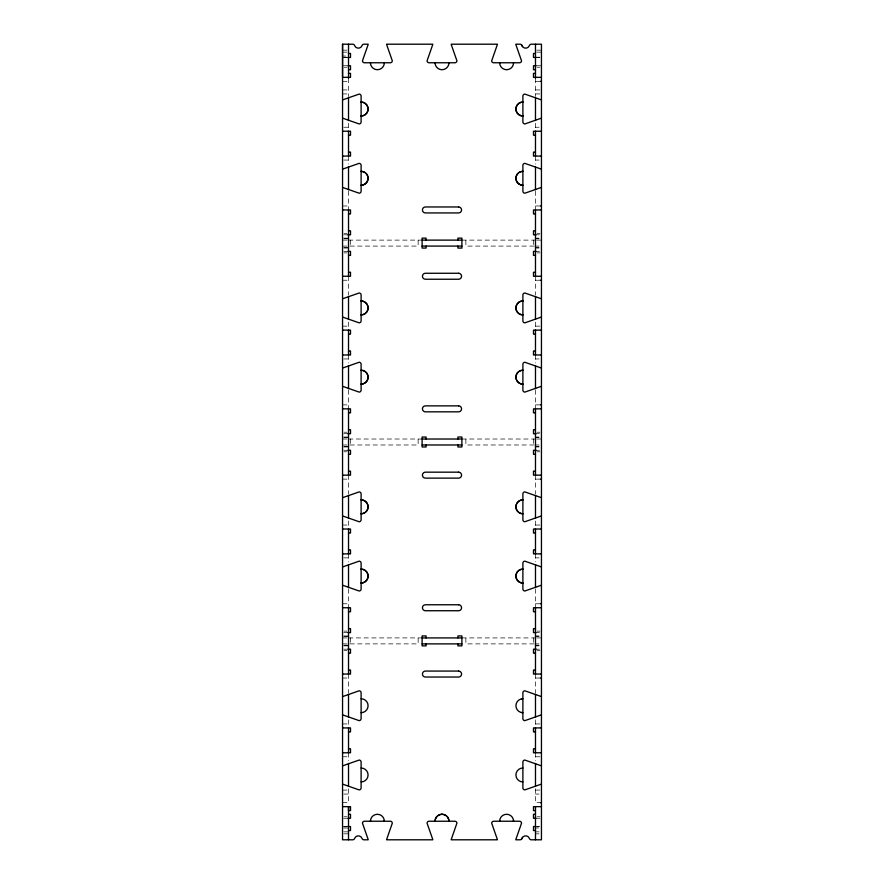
<?xml version="1.0" encoding="UTF-8"?>
<svg xmlns="http://www.w3.org/2000/svg" width="884" height="884" viewBox="0 0 884 884"><rect width="100%" height="100%" fill="white"/><g stroke="black" fill="none" stroke-linecap="round" stroke-linejoin="round"><path stroke-width="0.66" stroke-dasharray="4.42 3.31" d="M343.544 828.01L348.517 828.032M535.483 828.032L538.466 827.954M342.55 50.167L347.324 50.167M536.676 50.167L541.45 50.167M342.55 52.156L347.324 52.156M536.676 52.156L541.45 52.156M342.55 57.217L348.517 57.217M535.483 57.217L541.45 57.217M343.666 57.46L347.401 57.46M536.676 57.46L539.461 57.46M342.55 65.748L347.324 65.748M536.599 65.748L541.45 65.748M344.042 67.239L347.025 67.239M536.975 67.239L539.958 67.239M342.55 81.328L348.517 81.328M535.483 81.328L541.45 81.328M342.55 89.947L348.517 89.947M535.483 89.947L541.45 89.947M342.55 93.925L348.517 93.925M535.483 93.925L541.45 93.925M343.743 127.241L348.517 127.241M535.483 127.241L539.063 127.241M343.743 160.059L348.517 160.059M535.483 160.059L539.063 160.059M342.55 205.972L348.517 205.972M535.483 205.972L541.45 205.972M344.042 233.321L347.025 233.321M536.975 233.321L539.958 233.321M343.743 234.812L348.517 234.812M536.676 234.812L539.461 234.812M343.743 238.127L348.517 238.127M535.483 238.127L539.063 238.127M343.743 238.79L348.517 238.79M535.483 238.79L539.063 238.79M342.55 240.117L347.324 240.117M348.517 240.117L422.11 240.117M461.89 240.117L535.483 240.117M536.676 240.117L541.45 240.117M342.55 246.083L348.517 246.083M349.887 246.083L418.132 246.083L418.132 240.117M534.113 246.083L465.868 246.083L465.868 240.117M535.483 246.083L539.063 246.083M343.743 247.41L348.517 247.41M535.483 247.41L539.063 247.41M343.743 248.072L348.517 248.072M535.483 248.072L539.063 248.072M343.743 251.387L347.324 251.387M535.483 251.387L539.461 251.387M344.042 252.879L347.025 252.879M536.975 252.879L539.958 252.879M342.55 280.228L348.517 280.228M535.483 280.228L541.45 280.228M342.55 326.141L348.517 326.141M535.483 326.141L541.45 326.141M343.743 358.959L348.517 358.959M535.483 358.959L539.063 358.959M342.55 404.872L348.517 404.872M535.483 404.872L541.45 404.872M344.042 432.221L347.025 432.221M536.975 432.221L539.958 432.221M343.743 433.712L348.517 433.712M536.676 433.712L539.461 433.712M343.743 437.027L348.517 437.027M535.483 437.027L539.063 437.027M343.743 437.691L348.517 437.691M535.483 437.691L539.063 437.691M342.55 439.017L347.324 439.017M348.517 439.017L422.11 439.017M461.89 439.017L535.483 439.017M536.676 439.017L541.45 439.017M342.55 444.983L348.517 444.983M349.887 444.983L418.132 444.983L418.132 439.017M534.113 444.983L465.868 444.983L465.868 439.017M535.483 444.983L539.063 444.983M343.743 446.309L348.517 446.309M535.483 446.309L539.063 446.309M343.743 446.972L348.517 446.972M535.483 446.972L539.063 446.972M343.743 450.287L347.324 450.287M535.483 450.287L539.461 450.287M344.042 451.779L347.025 451.779M536.975 451.779L539.958 451.779M342.55 479.128L348.517 479.128M535.483 479.128L541.45 479.128M342.55 525.041L348.517 525.041M535.483 525.041L541.45 525.041M343.743 557.859L348.517 557.859M535.483 557.859L539.063 557.859M342.55 603.772L348.517 603.772M535.483 603.772L541.45 603.772M344.042 631.121L347.025 631.121M536.975 631.121L539.958 631.121M343.743 632.612L348.517 632.612M536.676 632.612L539.461 632.612M343.743 635.928L348.517 635.928M535.483 635.928L539.063 635.928M343.743 636.591L348.517 636.591M535.483 636.591L539.063 636.591M342.55 637.916L347.324 637.916M348.517 637.916L422.11 637.916M461.89 637.916L535.483 637.916M536.676 637.916L541.45 637.916M342.55 643.884L348.517 643.884M349.887 643.884L418.132 643.884L418.132 637.916M534.113 643.884L465.868 643.884L465.868 637.916M535.483 643.884L539.063 643.884M343.743 645.209L348.517 645.209M535.483 645.209L539.063 645.209M343.743 645.872L348.517 645.872M535.483 645.872L539.063 645.872M343.743 649.188L347.324 649.188M535.483 649.188L539.461 649.188M344.042 650.679L347.025 650.679M536.975 650.679L539.958 650.679M342.55 678.028L348.517 678.028M535.483 678.028L541.45 678.028M342.55 723.941L348.517 723.941M535.483 723.941L541.45 723.941M342.55 756.759L348.517 756.759M535.483 756.759L541.45 756.759M342.55 790.075L348.517 790.075M535.483 790.075L541.45 790.075M343.743 794.053L348.517 794.053M535.483 794.053L539.063 794.053M342.55 802.672L348.517 802.672L348.517 787.412M541.45 802.672L535.483 802.672L535.483 787.412M344.042 816.761L347.025 816.761M536.975 816.761L539.958 816.761M343.544 818.252L347.324 818.252M536.599 818.252L539.958 818.252M343.666 826.54L347.401 826.54M536.809 826.54L539.461 826.54M343.544 826.783L347.025 826.783M536.975 826.783L539.207 826.783M343.743 831.844L348.517 831.844M535.483 831.844L539.063 831.844M343.743 833.833L348.517 833.833M535.483 833.833L539.063 833.833M342.55 55.968L345.534 56.046M535.483 78.345L535.483 96.588M535.483 123.241L535.483 129.893M535.483 156.081L535.483 164.115M535.483 191.121L535.483 209.95M535.483 276.25L535.483 295.079M535.483 322.085L535.483 330.119M535.483 354.981L535.483 363.015M535.483 390.021L535.483 408.85M535.483 475.15L535.483 493.979M535.483 520.985L535.483 529.019M535.483 553.881L535.483 561.915M535.483 588.921L535.483 607.75M535.483 674.05L535.483 692.879M535.483 719.885L535.483 727.919M535.483 752.781L535.483 760.759M533.494 240.117L533.494 246.083M533.494 439.017L533.494 444.983M533.494 637.916L533.494 643.884M350.506 240.117L350.506 246.083M350.506 439.017L350.506 444.983M350.506 637.916L350.506 643.884M348.517 78.345L348.517 96.588M348.517 123.241L348.517 129.893M348.517 156.081L348.517 164.115M348.517 191.121L348.517 209.95M348.517 276.25L348.517 295.079M348.517 322.085L348.517 330.119M348.517 354.981L348.517 363.015M348.517 390.021L348.517 408.85M348.517 475.15L348.517 493.979M348.517 520.985L348.517 529.019M348.517 553.881L348.517 561.915M348.517 588.921L348.517 607.75M348.517 674.05L348.517 692.879M348.517 719.885L348.517 727.919M348.517 752.781L348.517 760.759"/><path stroke-width="1.33" d="M342.55 44.2L342.55 839.8L352.716 839.8A1.989 1.989 0 0 0 354.583 838.474A3.978 3.978 0 0 1 362.086 838.474A1.989 1.989 0 0 0 363.965 839.8L368.153 839.8A1.989 1.989 0 0 0 368.076 839.236L362.473 823.225A1.989 1.989 0 0 1 364.462 821.236L390.319 821.236A1.989 1.989 0 0 1 392.308 823.225L386.706 839.236A1.989 1.989 0 0 0 386.617 839.8L432.762 839.8A1.989 1.989 0 0 0 432.685 839.236L427.082 823.225A1.989 1.989 0 0 1 429.072 821.236L454.928 821.236A1.989 1.989 0 0 1 456.918 823.225L451.315 839.236A1.989 1.989 0 0 0 451.227 839.8L497.372 839.8A1.989 1.989 0 0 0 497.294 839.236L491.692 823.225A1.989 1.989 0 0 1 493.681 821.236L519.538 821.236A1.989 1.989 0 0 1 521.527 823.225L515.924 839.236A1.989 1.989 0 0 0 515.836 839.8L520.035 839.8A1.989 1.989 0 0 0 521.914 838.474A3.978 3.978 0 0 1 529.417 838.474A1.989 1.989 0 0 0 531.284 839.8L541.45 839.8L541.45 44.2L531.284 44.2A1.989 1.989 0 0 0 529.417 45.526A3.978 3.978 0 0 1 521.914 45.526A1.989 1.989 0 0 0 520.035 44.2L515.836 44.2A1.989 1.989 0 0 0 515.924 44.764L521.527 60.775A1.989 1.989 0 0 1 519.538 62.764L493.681 62.764A1.989 1.989 0 0 1 491.692 60.775L497.294 44.764A1.989 1.989 0 0 0 497.372 44.2L451.227 44.2A1.989 1.989 0 0 0 451.315 44.764L456.918 60.775A1.989 1.989 0 0 1 454.928 62.764L429.072 62.764A1.989 1.989 0 0 1 427.082 60.775L432.685 44.764A1.989 1.989 0 0 0 432.762 44.2L386.617 44.2A1.989 1.989 0 0 0 386.706 44.764L392.308 60.775A1.989 1.989 0 0 1 390.319 62.764L364.462 62.764A1.989 1.989 0 0 1 362.473 60.775L368.076 44.764A1.989 1.989 0 0 0 368.153 44.2L363.965 44.2A1.989 1.989 0 0 0 362.086 45.526A3.978 3.978 0 0 1 354.583 45.526A1.989 1.989 0 0 0 352.716 44.2L342.55 44.2L342.55 77.35L350.506 77.35L350.506 73.372L348.517 73.372M348.517 810.794L348.517 806.65L348.517 839.8M521.626 839.004L522.477 837.424M348.517 53.482L350.506 53.482L350.506 57.46L347.854 57.46M535.483 53.482L533.494 53.482L533.494 57.46L536.146 57.46M347.854 65.748L350.506 65.748L350.506 69.725L348.517 69.725M536.146 65.748L533.494 65.748L533.494 69.725L535.483 69.725M535.483 73.372L533.494 73.372L533.494 77.35L541.45 77.35M540.456 81.328L541.45 81.328M342.55 131.219L350.506 131.219L350.506 135.197L348.517 135.197M541.45 131.219L533.494 131.219L533.494 135.197L535.483 135.197M348.517 152.103L350.506 152.103L350.506 156.081L342.55 156.081M535.483 152.103L533.494 152.103L533.494 156.081L541.45 156.081M540.456 205.972L541.45 205.972M342.55 209.95L350.506 209.95L350.506 213.928L348.517 213.928M541.45 209.95L533.494 209.95L533.494 213.928L535.483 213.928M348.517 230.834L350.506 230.834L350.506 234.812L347.854 234.812M535.483 230.834L533.494 230.834L533.494 234.812L536.146 234.812M422.11 240.117L461.89 240.117M422.11 246.083L461.89 246.083M347.854 251.387L350.506 251.387L350.506 255.365L348.517 255.365M536.146 251.387L533.494 251.387L533.494 255.365L535.483 255.365M348.517 272.272L350.506 272.272L350.506 276.25L342.55 276.25M535.483 272.272L533.494 272.272L533.494 276.25L541.45 276.25M540.456 280.228L541.45 280.228M342.55 330.119L350.506 330.119L350.506 334.097L348.517 334.097M541.45 330.119L533.494 330.119L533.494 334.097L535.483 334.097M348.517 351.003L350.506 351.003L350.506 354.981L342.55 354.981M535.483 351.003L533.494 351.003L533.494 354.981L541.45 354.981M540.456 404.872L541.45 404.872M342.55 408.85L350.506 408.85L350.506 412.828L348.517 412.828M541.45 408.85L533.494 408.85L533.494 412.828L535.483 412.828M348.517 429.734L350.506 429.734L350.506 433.712L347.854 433.712M535.483 429.734L533.494 429.734L533.494 433.712L536.146 433.712M422.11 439.017L461.89 439.017M422.11 444.983L461.89 444.983M347.854 450.287L350.506 450.287L350.506 454.266L348.517 454.266M536.146 450.287L533.494 450.287L533.494 454.266L535.483 454.266M348.517 471.172L350.506 471.172L350.506 475.15L342.55 475.15M535.483 471.172L533.494 471.172L533.494 475.15L541.45 475.15M540.456 479.128L541.45 479.128M342.55 529.019L350.506 529.019L350.506 532.997L348.517 532.997M541.45 529.019L533.494 529.019L533.494 532.997L535.483 532.997M348.517 549.903L350.506 549.903L350.506 553.881L342.55 553.881M535.483 549.903L533.494 549.903L533.494 553.881L541.45 553.881M540.456 603.772L541.45 603.772M342.55 607.75L350.506 607.75L350.506 611.728L348.517 611.728M541.45 607.75L533.494 607.75L533.494 611.728L535.483 611.728M348.517 628.635L350.506 628.635L350.506 632.612L347.854 632.612M535.483 628.635L533.494 628.635L533.494 632.612L536.146 632.612M422.11 637.916L461.89 637.916M422.11 643.884L461.89 643.884M347.854 649.188L350.506 649.188L350.506 653.166L348.517 653.166M536.146 649.188L533.494 649.188L533.494 653.166L535.483 653.166M348.517 670.072L350.506 670.072L350.506 674.05L342.55 674.05M535.483 670.072L533.494 670.072L533.494 674.05L541.45 674.05M540.456 678.028L541.45 678.028M342.55 727.919L350.506 727.919L350.506 731.897L348.517 731.897M541.45 727.919L533.494 727.919L533.494 731.897L535.483 731.897M348.517 748.803L350.506 748.803L350.506 752.781L342.55 752.781M535.483 748.803L533.494 748.803L533.494 752.781L541.45 752.781M540.456 802.672L541.45 802.672M342.55 806.65L350.506 806.65L350.506 810.628L348.517 810.628M541.45 806.65L533.494 806.65L533.494 810.628L535.483 810.628M348.517 814.274L350.506 814.274L350.506 818.252L347.854 818.252M535.483 814.274L533.494 814.274L533.494 818.252L536.146 818.252M347.854 826.54L350.506 826.54L350.506 830.518L348.517 830.518M536.146 826.54L533.494 826.54L533.494 830.518L535.483 830.518M521.626 44.996L522.477 46.576M535.483 44.2L535.483 78.345M535.483 97.925L535.483 120.578M535.483 131.219L535.483 156.081M535.483 166.811L535.483 189.773M535.483 209.95L535.483 276.25M535.483 296.427L535.483 319.389M535.483 330.119L535.483 354.981M535.483 365.711L535.483 388.673M535.483 408.85L535.483 475.15M535.483 495.327L535.483 518.289M535.483 529.019L535.483 553.881M535.483 564.611L535.483 587.573M535.483 607.75L535.483 674.05M535.483 694.227L535.483 717.189M535.483 727.919L535.483 752.781M535.483 763.422L535.483 786.075M535.483 806.65L535.483 839.8M457.912 240.117L457.912 238.127L461.89 238.127L461.89 248.072L457.912 248.072L457.912 246.083M457.912 439.017L457.912 437.027L461.89 437.027L461.89 446.972L457.912 446.972L457.912 444.983M457.912 637.916L457.912 635.928L461.89 635.928L461.89 645.872L457.912 645.872L457.912 643.884M426.088 240.117L426.088 238.127L422.11 238.127L422.11 248.072L426.088 248.072L426.088 246.083M426.088 439.017L426.088 437.027L422.11 437.027L422.11 446.972L426.088 446.972L426.088 444.983M426.088 637.916L426.088 635.928L422.11 635.928L422.11 645.872L426.088 645.872L426.088 643.884M348.517 44.2L348.517 78.345M348.517 97.925L348.517 120.578M348.517 131.219L348.517 156.081M348.517 166.811L348.517 189.773M348.517 209.95L348.517 276.25M348.517 296.427L348.517 319.389M348.517 330.119L348.517 354.981M348.517 365.711L348.517 388.673M348.517 408.85L348.517 475.15M348.517 495.327L348.517 518.289M348.517 529.019L348.517 553.881M348.517 564.611L348.517 587.573M348.517 607.75L348.517 674.05M348.517 694.227L348.517 717.189M348.517 727.919L348.517 752.781M348.517 763.422L348.517 786.075M541.45 386.407A1.989 1.989 0 0 0 540.886 386.496L524.875 392.098A1.989 1.989 0 0 1 522.886 390.109L522.886 364.252A1.989 1.989 0 0 1 524.875 362.263L540.886 367.866A1.989 1.989 0 0 0 541.45 367.943M541.45 317.157A1.989 1.989 0 0 0 540.886 317.234L524.875 322.837A1.989 1.989 0 0 1 522.886 320.848L522.886 294.991A1.989 1.989 0 0 1 524.875 293.002L540.886 298.604A1.989 1.989 0 0 0 541.45 298.693M541.45 187.507A1.989 1.989 0 0 0 540.886 187.596L524.875 193.198A1.989 1.989 0 0 1 522.886 191.209L522.886 165.352A1.989 1.989 0 0 1 524.875 163.363L540.886 168.966A1.989 1.989 0 0 0 541.45 169.043M541.45 118.257A1.989 1.989 0 0 0 540.886 118.334L524.875 123.937A1.989 1.989 0 0 1 522.886 121.948L522.886 96.091A1.989 1.989 0 0 1 524.875 94.102L540.886 99.704A1.989 1.989 0 0 0 541.45 99.793M384.352 62.764A6.962 6.962 0 0 1 377.391 69.725A6.962 6.962 0 0 1 370.429 62.764M448.928 63.394A6.962 6.962 0 0 0 448.962 62.764A6.962 6.962 0 0 1 442 69.725A6.962 6.962 0 0 1 435.038 62.764A6.962 6.962 0 0 0 435.072 63.394M513.571 62.764A6.962 6.962 0 0 1 506.609 69.725A6.962 6.962 0 0 1 499.648 62.764M541.45 585.307A1.989 1.989 0 0 0 540.886 585.396L524.875 590.998A1.989 1.989 0 0 1 522.886 589.009L522.886 563.152A1.989 1.989 0 0 1 524.875 561.163L540.886 566.766A1.989 1.989 0 0 0 541.45 566.843M541.45 516.057A1.989 1.989 0 0 0 540.886 516.134L524.875 521.737A1.989 1.989 0 0 1 522.886 519.748L522.886 493.891A1.989 1.989 0 0 1 524.875 491.902L540.886 497.504A1.989 1.989 0 0 0 541.45 497.593M541.45 784.207A1.989 1.989 0 0 0 540.886 784.296L524.875 789.898A1.989 1.989 0 0 1 522.886 787.909L522.886 762.052A1.989 1.989 0 0 1 524.875 760.063L540.886 765.666A1.989 1.989 0 0 0 541.45 765.743M522.886 781.942A6.962 6.962 0 0 1 515.924 774.981A6.962 6.962 0 0 1 522.886 768.019M541.45 714.957A1.989 1.989 0 0 0 540.886 715.034L524.875 720.637A1.989 1.989 0 0 1 522.886 718.648L522.886 692.791A1.989 1.989 0 0 1 524.875 690.802L540.886 696.404A1.989 1.989 0 0 0 541.45 696.493M521.527 712.548A6.962 6.962 0 0 0 522.886 712.681A6.962 6.962 0 0 1 515.924 705.719A6.962 6.962 0 0 1 522.886 698.758A6.962 6.962 0 0 0 521.527 698.901M370.462 820.606A6.962 6.962 0 0 0 370.429 821.236A6.962 6.962 0 0 1 377.391 814.274A6.962 6.962 0 0 1 384.352 821.236A6.962 6.962 0 0 0 384.319 820.606M499.681 820.606A6.962 6.962 0 0 0 499.648 821.236A6.962 6.962 0 0 1 506.609 814.274A6.962 6.962 0 0 1 513.571 821.236A6.962 6.962 0 0 0 513.538 820.606M342.55 187.507A1.989 1.989 0 0 1 343.114 187.596L359.125 193.198A1.989 1.989 0 0 0 361.114 191.209L361.114 165.352A1.989 1.989 0 0 0 359.125 163.363L343.114 168.966A1.989 1.989 0 0 1 342.55 169.043M342.55 118.257A1.989 1.989 0 0 1 343.114 118.334L359.125 123.937A1.989 1.989 0 0 0 361.114 121.948L361.114 96.091A1.989 1.989 0 0 0 359.125 94.102L343.114 99.704A1.989 1.989 0 0 1 342.55 99.793M342.55 386.407A1.989 1.989 0 0 1 343.114 386.496L359.125 392.098A1.989 1.989 0 0 0 361.114 390.109L361.114 364.252A1.989 1.989 0 0 0 359.125 362.263L343.114 367.866A1.989 1.989 0 0 1 342.55 367.943M342.55 317.157A1.989 1.989 0 0 1 343.114 317.234L359.125 322.837A1.989 1.989 0 0 0 361.114 320.848L361.114 294.991A1.989 1.989 0 0 0 359.125 293.002L343.114 298.604A1.989 1.989 0 0 1 342.55 298.693M342.55 585.307A1.989 1.989 0 0 1 343.114 585.396L359.125 590.998A1.989 1.989 0 0 0 361.114 589.009L361.114 563.152A1.989 1.989 0 0 0 359.125 561.163L343.114 566.766A1.989 1.989 0 0 1 342.55 566.843M342.55 516.057A1.989 1.989 0 0 1 343.114 516.134L359.125 521.737A1.989 1.989 0 0 0 361.114 519.748L361.114 493.891A1.989 1.989 0 0 0 359.125 491.902L343.114 497.504A1.989 1.989 0 0 1 342.55 497.593M342.55 784.207A1.989 1.989 0 0 1 343.114 784.296L359.125 789.898A1.989 1.989 0 0 0 361.114 787.909L361.114 762.052A1.989 1.989 0 0 0 359.125 760.063L343.114 765.666A1.989 1.989 0 0 1 342.55 765.743M361.114 768.019A6.962 6.962 0 0 1 368.076 774.981A6.962 6.962 0 0 1 361.114 781.942M342.55 714.957A1.989 1.989 0 0 1 343.114 715.034L359.125 720.637A1.989 1.989 0 0 0 361.114 718.648L361.114 692.791A1.989 1.989 0 0 0 359.125 690.802L343.114 696.404A1.989 1.989 0 0 1 342.55 696.493M361.114 698.758A6.962 6.962 0 0 1 368.076 705.719A6.962 6.962 0 0 1 361.114 712.681M458.575 206.966L425.425 206.966A2.984 2.984 0 0 0 422.442 209.95A2.984 2.984 0 0 0 425.425 212.933L458.575 212.933A2.984 2.984 0 0 0 461.558 209.95A2.984 2.984 0 0 0 458.575 206.966M458.575 273.267L425.425 273.267A2.984 2.984 0 0 0 422.442 276.25A2.984 2.984 0 0 0 425.425 279.233L458.575 279.233A2.984 2.984 0 0 0 461.558 276.25A2.984 2.984 0 0 0 458.575 273.267M458.575 405.867L425.425 405.867A2.984 2.984 0 0 0 422.442 408.85A2.984 2.984 0 0 0 425.425 411.833L458.575 411.833A2.984 2.984 0 0 0 461.558 408.85A2.984 2.984 0 0 0 458.575 405.867M458.575 472.166L425.425 472.166A2.984 2.984 0 0 0 422.442 475.15A2.984 2.984 0 0 0 425.425 478.133L458.575 478.133A2.984 2.984 0 0 0 461.558 475.15A2.984 2.984 0 0 0 458.575 472.166M458.575 604.766L425.425 604.766A2.984 2.984 0 0 0 422.442 607.75A2.984 2.984 0 0 0 425.425 610.734L458.575 610.734A2.984 2.984 0 0 0 461.558 607.75A2.984 2.984 0 0 0 458.575 604.766M458.575 671.066L425.425 671.066A2.984 2.984 0 0 0 422.442 674.05A2.984 2.984 0 0 0 425.425 677.034L458.575 677.034A2.984 2.984 0 0 0 461.558 674.05A2.984 2.984 0 0 0 458.575 671.066M515.924 377.181A6.962 6.962 0 0 0 522.886 384.142A6.962 6.962 0 0 1 515.924 377.181A6.962 6.962 0 0 1 522.886 370.219A6.962 6.962 0 0 0 515.924 377.181M515.924 307.919A6.962 6.962 0 0 0 522.886 314.881A6.962 6.962 0 0 1 515.924 307.919A6.962 6.962 0 0 1 522.886 300.958A6.962 6.962 0 0 0 515.924 307.919M515.924 178.281A6.962 6.962 0 0 0 522.886 185.242A6.962 6.962 0 0 1 515.924 178.281A6.962 6.962 0 0 1 522.886 171.319A6.962 6.962 0 0 0 515.924 178.281M515.924 109.019A6.962 6.962 0 0 0 522.886 115.981A6.962 6.962 0 0 1 515.924 109.019A6.962 6.962 0 0 1 522.886 102.058A6.962 6.962 0 0 0 515.924 109.019M515.924 576.081A6.962 6.962 0 0 0 522.886 583.042A6.962 6.962 0 0 1 515.924 576.081A6.962 6.962 0 0 1 522.886 569.119A6.962 6.962 0 0 0 515.924 576.081M515.924 506.819A6.962 6.962 0 0 0 522.886 513.781A6.962 6.962 0 0 1 515.924 506.819A6.962 6.962 0 0 1 522.886 499.858A6.962 6.962 0 0 0 515.924 506.819M442 814.274A6.962 6.962 0 0 0 435.038 821.236A6.962 6.962 0 0 1 442 814.274A6.962 6.962 0 0 1 448.962 821.236A6.962 6.962 0 0 0 442 814.274M368.076 178.281A6.962 6.962 0 0 0 361.114 171.319A6.962 6.962 0 0 1 368.076 178.281A6.962 6.962 0 0 1 361.114 185.242A6.962 6.962 0 0 0 368.076 178.281M368.076 109.019A6.962 6.962 0 0 0 361.114 102.058A6.962 6.962 0 0 1 368.076 109.019A6.962 6.962 0 0 1 361.114 115.981A6.962 6.962 0 0 0 368.076 109.019M368.076 377.181A6.962 6.962 0 0 0 361.114 370.219A6.962 6.962 0 0 1 368.076 377.181A6.962 6.962 0 0 1 361.114 384.142A6.962 6.962 0 0 0 368.076 377.181M368.076 307.919A6.962 6.962 0 0 0 361.114 300.958A6.962 6.962 0 0 1 368.076 307.919A6.962 6.962 0 0 1 361.114 314.881A6.962 6.962 0 0 0 368.076 307.919M368.076 576.081A6.962 6.962 0 0 0 361.114 569.119A6.962 6.962 0 0 1 368.076 576.081A6.962 6.962 0 0 1 361.114 583.042A6.962 6.962 0 0 0 368.076 576.081M368.076 506.819A6.962 6.962 0 0 0 361.114 499.858A6.962 6.962 0 0 1 368.076 506.819A6.962 6.962 0 0 1 361.114 513.781A6.962 6.962 0 0 0 368.076 506.819"/></g></svg>
